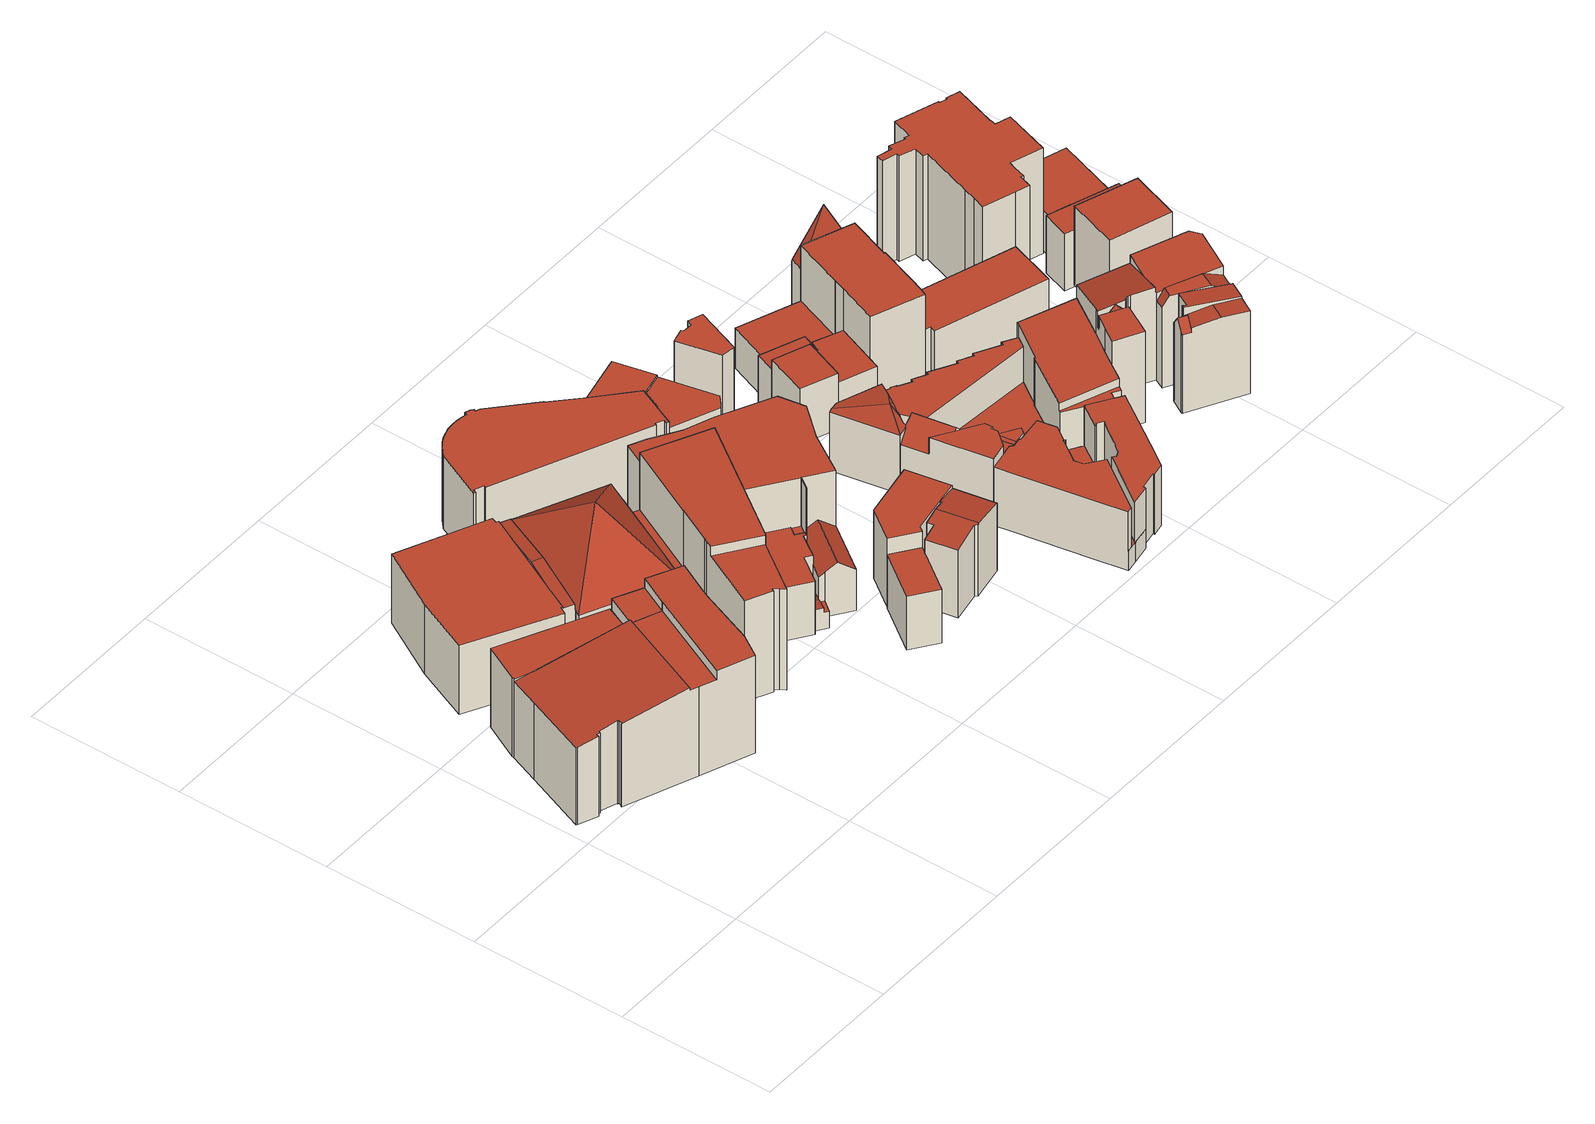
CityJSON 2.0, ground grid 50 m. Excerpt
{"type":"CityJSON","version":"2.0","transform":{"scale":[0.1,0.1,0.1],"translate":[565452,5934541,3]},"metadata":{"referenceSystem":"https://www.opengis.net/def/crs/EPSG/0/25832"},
"CityObjects":{
"building1":{"type":"Building","attributes":{"Gemeindeschluessel":"02100108","Geometrietyp2DReferenz":"3000","function":"31001_2010","roofType":"1000","measuredHeight":35,"storeysAboveGround":9},"address":[{"country":"Germany","locality":"Hamburg","thoroughfareNumber":"30","thoroughfareName":"Dammtorstraße","postcode":"20354"}],"geometry":[{"type":"Solid","lod":"2","boundaries":[[[[0,1,2,3,4,5,6,7,8,9,10,11,12,13,14,15,16,17,18]],[[19,20,21,22,23,24,1]],[[25,26,27,28,29,30,31]],[[32,33,34,35]],[[5,4,36,37]],[[4,3,38,36]],[[0,18,30,29]],[[17,16,39,40]],[[16,15,41,39]],[[15,14,42,41]],[[14,13,43,42]],[[13,12,44,43]],[[12,11,45,44]],[[11,10,46,45]],[[10,9,47,46]],[[9,8,48,47]],[[8,7,49,48]],[[7,6,50,49]],[[6,5,37,50]],[[23,22,51,52]],[[22,21,53,51]],[[20,19,34,33]],[[24,2,1]],[[54,55,26,25]],[[56,57,58,59]],[[57,60,61,58]],[[60,62,63,61]],[[58,61,63,64,40,39,41,42,43,44,45,46,47,48,49,50,37,36,38,52,51,53,65,66,67,68,69,59]],[[38,3,2,24,23,52]],[[64,31,30,18,17,40]],[[69,68,70,71]],[[59,69,71,56]],[[68,67,72,70]],[[63,62,54,25,31,64]],[[66,27,26,55,72,67]],[[65,32,35,28,27,66]],[[53,21,20,33,32,65]],[[29,28,35,34,19,1,0]],[[72,55,54,62,60,57,56,71,70]]]],"semantics":{"surfaces":[{"type":"RoofSurface"},{"type":"WallSurface"},{"type":"GroundSurface"}],"values":[[0,0,0,0,1,1,1,1,1,1,1,1,1,1,1,1,1,1,1,1,1,1,1,1,1,1,1,2,1,1,1,1,1,1,1,1,1,1,0]]}}]},
"building2":{"type":"Building","attributes":{"Gemeindeschluessel":"02100108","Geometrietyp2DReferenz":"3000","function":"31001_2090","roofType":"1000","measuredHeight":31.42,"storeysAboveGround":7},"address":[{"country":"Germany","locality":"Hamburg","thoroughfareNumber":"10","thoroughfareName":"Kleine Theaterstraße","postcode":"20354"}],"geometry":[{"type":"Solid","lod":"2","boundaries":[[[[73,74,75,76]],[[74,77,78,75]],[[77,79,80,78]],[[76,80,79,73]],[[76,75,78,80]],[[79,77,74,73]]]],"semantics":{"surfaces":[{"type":"WallSurface"},{"type":"GroundSurface"},{"type":"RoofSurface"}],"values":[[0,0,0,0,1,2]]}}]},
"building3":{"type":"Building","attributes":{"name":"Staatsoper","Gemeindeschluessel":"02100108","Geometrietyp2DReferenz":"3000","function":"31001_3030","roofType":"1000","measuredHeight":39.15,"storeysAboveGround":8},"address":[{"country":"Germany","locality":"Hamburg","thoroughfareNumber":"28","thoroughfareName":"Dammtorstraße","postcode":"20354"}],"geometry":[{"type":"Solid","lod":"2","boundaries":[[[[81,82,83,84,85,86,87,88,89,90,91]],[[92,93,90,94,95]],[[96,97,98,99]],[[100,101,102,103,104,105]],[[106,107,103,102,108,109,110,111,112]],[[113,114,91,93,92]],[[102,115,116,108]],[[117,118,119,120,121,122,123,115,102,101]],[[86,85,124,125]],[[85,84,126,124]],[[84,83,127,126]],[[83,82,128,127]],[[81,91,114]],[[89,94,90]],[[88,87,129,130]],[[87,86,125,129]],[[105,104,97,96]],[[107,106,131,132]],[[110,109,133,134]],[[123,122,135,136]],[[122,121,137,135]],[[121,120,138,137]],[[120,119,139,138]],[[119,118,140,139]],[[118,117,141,140]],[[142,143,132,131,130,129,125,124,126,127,128,134,133,144,136,135,137,138,139,140,141,145]],[[128,82,81,114,113,111,110,134]],[[131,106,112,95,94,89,88,130]],[[143,98,97,104,103,107,132]],[[133,109,108,116,144]],[[144,116,115,123,136]],[[141,117,101,100,145]],[[142,99,98,143]],[[145,100,105,96,99,142]],[[111,113,92,95,112]],[[90,93,91]]]],"semantics":{"surfaces":[{"type":"RoofSurface"},{"type":"WallSurface"},{"type":"GroundSurface"}],"values":[[0,0,0,0,0,0,0,0,1,1,1,1,1,1,1,1,1,1,1,1,1,1,1,1,1,2,1,1,1,1,1,1,1,1,1,1]]}}]},
"building4":{"type":"Building","attributes":{"Gemeindeschluessel":"02100108","Geometrietyp2DReferenz":"3000","function":"51009_1610","roofType":"1000","measuredHeight":7.94},"address":[{"country":"Germany","locality":"Hamburg","postcode":"20354"}],"geometry":[{"type":"Solid","lod":"2","boundaries":[[[[146,147,148,149]],[[147,150,151,148]],[[150,152,153,151]],[[152,154,155,153]],[[154,156,157,155]],[[158,159,160,161]],[[159,146,149,160]],[[162,158,161,163]],[[163,164,165,162]],[[164,157,156,165]],[[164,163,161,160,149,148,151,153,155,157]],[[156,154,152,150,147,146,159,158,162,165]]]],"semantics":{"surfaces":[{"type":"WallSurface"},{"type":"GroundSurface"},{"type":"RoofSurface"}],"values":[[0,0,0,0,0,0,0,0,0,0,1,2]]}}]},
"building5":{"type":"Building","attributes":{"Gemeindeschluessel":"02100108","Geometrietyp2DReferenz":"3000","function":"31001_2010","roofType":"1000","measuredHeight":39.45,"storeysAboveGround":10},"address":[{"country":"Germany","locality":"Hamburg","thoroughfareNumber":"25","thoroughfareName":"Große Theaterstraße","postcode":"20354"}],"geometry":[{"type":"Solid","lod":"2","boundaries":[[[[166,167,168,169]],[[170,171,172,173]],[[171,174,175,172]],[[174,176,177,175]],[[178,179,180,181]],[[179,182,183,180]],[[184,185,186,187]],[[188,189,190,191]],[[192,193,194,195]],[[193,196,197,194]],[[198,199,168,167]],[[200,201,202,203]],[[201,204,205,202]],[[206,207,208,209]],[[210,211,212,213]],[[211,214,215,212]],[[199,216,169,168]],[[217,218,219,220]],[[188,221,222,182,179,178,185,184,223,189]],[[182,222,224,183]],[[225,190,189,223,226,227]],[[185,178,181,177,176,186]],[[228,229,204,201,200,207,206,230,196,193,192,191,190,225,231]],[[202,205,232,220,219,233,234,235,236,237,173,172,175,177,181,180,183,224,213,212,215,238,239,195,194,197,240,209,208,203]],[[241,214,211,210,242,243]],[[218,217,244,216,199,198,227,226,245,246]],[[242,221,188,243]],[[241,238,215,214]],[[240,230,206,209]],[[231,166,169,216,244,228]],[[232,229,228,244,217,220]],[[205,204,229,232]],[[208,207,200,203]],[[225,227,198,167,166,231]],[[197,196,230,240]],[[246,233,219,218]],[[245,234,233,246]],[[239,188,191,192,195]],[[238,241,243,188,239]],[[224,222,221,242,210,213]],[[234,245,226,223,235]],[[173,237,247,170]],[[237,236,248,247]],[[235,223,184,187,248,236]],[[248,187,186,176,174,171,170,247]]]],"semantics":{"surfaces":[{"type":"RoofSurface"},{"type":"WallSurface"},{"type":"GroundSurface"}],"values":[[0,1,1,1,1,1,1,1,1,1,1,1,1,1,1,1,1,1,0,1,1,1,0,2,0,0,1,1,1,1,1,1,1,1,1,1,1,1,1,1,1,1,1,1,0]]}}]},
"building6":{"type":"Building","attributes":{"Gemeindeschluessel":"02100108","Geometrietyp2DReferenz":"3000","function":"31001_2310","roofType":"3100","measuredHeight":18.53,"storeysAboveGround":3},"address":[{"country":"Germany","locality":"Hamburg","thoroughfareNumber":"9","thoroughfareName":"Büschstraße","postcode":"20354"}],"geometry":[{"type":"Solid","lod":"2","boundaries":[[[[249,250,251,252]],[[253,254,250,249]],[[255,256,257,258]],[[249,252,257,256]],[[259,260,253,249]],[[261,262,263,264]],[[265,266,267,268,269,270,264,263,271,272]],[[262,261,273,274,260,259,275,276,277,278]],[[273,270,269,274]],[[272,271,279,280]],[[263,262,278,279,271]],[[261,264,270,273]],[[265,276,275,255,258,266]],[[272,280,277,276,265]],[[256,255,275,259,249,250,249]],[[268,254,253,260,274,269]],[[266,258,257,252,251,267]],[[267,251,250,254,268]],[[279,278,277,280]]]],"semantics":{"surfaces":[{"type":"RoofSurface"},{"type":"WallSurface"},{"type":"GroundSurface"}],"values":[[0,0,0,1,1,1,2,0,1,1,1,1,1,1,1,1,1,1,0]]}}]},
"building7":{"type":"Building","attributes":{"Gemeindeschluessel":"02100108","Geometrietyp2DReferenz":"3000","function":"31001_2010","roofType":"1000","measuredHeight":19.23,"storeysAboveGround":5},"address":[{"country":"Germany","locality":"Hamburg","thoroughfareName":"Büschstraße","postcode":"20354"}],"geometry":[{"type":"Solid","lod":"2","boundaries":[[[[281,282,283,284,285]],[[286,287,288,289,290]],[[283,282,287,286]],[[282,281,288,287]],[[281,285,289,288]],[[284,283,286,290]],[[289,285,284,290]]]],"semantics":{"surfaces":[{"type":"RoofSurface"},{"type":"GroundSurface"},{"type":"WallSurface"}],"values":[[0,1,2,2,2,2,2]]}}]},
"building8":{"type":"Building","attributes":{"Gemeindeschluessel":"02100108","Geometrietyp2DReferenz":"3000","function":"31001_2010","roofType":"1000","measuredHeight":25.98,"storeysAboveGround":8},"address":[{"country":"Germany","locality":"Hamburg","thoroughfareNumber":"31","thoroughfareName":"Große Theaterstraße","postcode":"20354"}],"geometry":[{"type":"Solid","lod":"2","boundaries":[[[[291,292,293]],[[294,295,296,297,298]],[[299,300,301,302]],[[300,303,304,301]],[[303,305,306,304]],[[305,307,308,306]],[[307,309,310,308]],[[309,311,312,310]],[[311,313,314,312]],[[313,315,316,314]],[[315,317,318,316]],[[317,319,320,318]],[[319,321,322,320]],[[321,323,324,322]],[[323,325,326,324]],[[327,328,293,292]],[[329,330,298,297]],[[331,332,333,334]],[[332,335,336,333]],[[335,337,338,336]],[[337,299,302,338]],[[296,295,339,340]],[[295,294,341,339]],[[342,343,344,345]],[[346,347,348,349]],[[347,350,351,348]],[[350,352,353,351]],[[352,354,355,353]],[[348,351,353,355,334,333,336,338,302,301,304,306,308,310,312,314,316,318,320,322,324,326,356,357,340,339,341,358,345,344,349]],[[349,344,343,346]],[[334,355,354,331]],[[345,358,359,342]],[[341,294,298,330,359,358]],[[357,360,329,297,296,340]],[[356,291,293,328,360,357]],[[326,325,327,292,291,356]],[[359,330,329,360,328,327,325,323,321,319,317,315,313,311,309,307,305,303,300,299,337,335,332,331,354,352,350,347,346,343,342]]]],"semantics":{"surfaces":[{"type":"RoofSurface"},{"type":"WallSurface"},{"type":"GroundSurface"}],"values":[[0,0,1,1,1,1,1,1,1,1,1,1,1,1,1,1,1,1,1,1,1,1,1,1,1,1,1,1,2,1,1,1,1,1,1,1,0]]}}]},
"building9":{"type":"Building","attributes":{"Gemeindeschluessel":"02100108","Geometrietyp2DReferenz":"3000","function":"31001_2010","roofType":"1000","measuredHeight":24.5,"storeysAboveGround":6},"address":[{"country":"Germany","locality":"Hamburg","thoroughfareNumber":"12","thoroughfareName":"Büschstraße","postcode":"20354"}],"geometry":[{"type":"Solid","lod":"2","boundaries":[[[[361,362,363,364,365,366]],[[367,368,369,370,371,372]],[[363,362,369,368]],[[362,361,370,369]],[[361,366,371,370]],[[365,364,367,372]],[[364,363,368,367]],[[371,366,365,372]]]],"semantics":{"surfaces":[{"type":"RoofSurface"},{"type":"GroundSurface"},{"type":"WallSurface"}],"values":[[0,1,2,2,2,2,2,2]]}}]},
"building10":{"type":"Building","attributes":{"Gemeindeschluessel":"02100108","Geometrietyp2DReferenz":"3000","function":"31001_2310","roofType":"3100","measuredHeight":25.73,"storeysAboveGround":5},"address":[{"country":"Germany","locality":"Hamburg","thoroughfareNumber":"25","thoroughfareName":"Colonnaden","postcode":"20354"}],"geometry":[{"type":"Solid","lod":"2","boundaries":[[[[373,374,375,376,377,378,379,380]],[[379,378,381,382]],[[378,377,383,381]],[[374,373,384,385]],[[373,380,386,384]],[[380,379,382,386]],[[387,388,389,390]],[[384,386,382,381,383,391,390,389,392,385]],[[392,389,388,393]],[[390,391,394,387]],[[392,393,375,374,385]],[[383,377,376,394,391]],[[394,376,375,393,388,387]]]],"semantics":{"surfaces":[{"type":"RoofSurface"},{"type":"WallSurface"},{"type":"GroundSurface"}],"values":[[0,1,1,1,1,1,1,2,1,1,1,1,0]]}}]},
"building11":{"type":"Building","attributes":{"Gemeindeschluessel":"02100108","Geometrietyp2DReferenz":"3000","function":"31001_2310","roofType":"1000","measuredHeight":24.69,"storeysAboveGround":7},"address":[{"country":"Germany","locality":"Hamburg","thoroughfareNumber":"39","thoroughfareName":"Colonnaden","postcode":"20354"}],"geometry":[{"type":"Solid","lod":"2","boundaries":[[[[395,396,397,398,399,400,401]],[[402,403,404,405,406,407,408]],[[400,399,402,408]],[[399,398,403,402]],[[398,397,404,403]],[[397,396,405,404]],[[396,395,406,405]],[[395,401,407,406]],[[401,400,408,407]]]],"semantics":{"surfaces":[{"type":"RoofSurface"},{"type":"GroundSurface"},{"type":"WallSurface"}],"values":[[0,1,2,2,2,2,2,2,2]]}}]},
"building12":{"type":"Building","attributes":{"Gemeindeschluessel":"02100108","Geometrietyp2DReferenz":"3000","function":"31001_2310","roofType":"1000","measuredHeight":24.22,"storeysAboveGround":6},"address":[{"country":"Germany","locality":"Hamburg","thoroughfareNumber":"37","thoroughfareName":"Colonnaden","postcode":"20354"}],"geometry":[{"type":"Solid","lod":"2","boundaries":[[[[409,410,411,412,413,414,415,416,417,418]],[[419,420,421,422,423,424,425,426,427,428]],[[417,416,419,428]],[[416,415,420,419]],[[415,414,421,420]],[[414,413,422,421]],[[413,412,423,422]],[[412,411,424,423]],[[411,410,425,424]],[[410,409,426,425]],[[409,418,427,426]],[[427,418,417,428]]]],"semantics":{"surfaces":[{"type":"RoofSurface"},{"type":"GroundSurface"},{"type":"WallSurface"}],"values":[[0,1,2,2,2,2,2,2,2,2,2,2]]}}]},
"building13":{"type":"Building","attributes":{"Gemeindeschluessel":"02100108","Geometrietyp2DReferenz":"3000","function":"31001_2010","roofType":"3200","measuredHeight":22.29,"storeysAboveGround":4},"address":[{"country":"Germany","locality":"Hamburg","thoroughfareNumber":"60","thoroughfareName":"Colonnaden","postcode":"20354"}],"geometry":[{"type":"Solid","lod":"2","boundaries":[[[[429,430,431,432]],[[433,434,435,436,437,430,429]],[[438,439,429,432,440]],[[441,442,429,439,443]],[[433,429,442]],[[432,431,444,445]],[[437,436,446,447]],[[436,435,448,446]],[[435,434,449,448]],[[438,440,450,451]],[[440,432,445,450]],[[441,443,452,453]],[[452,451,450,445,444,447,446,448,449,453]],[[449,434,433,442,441,453]],[[452,443,439,438,451]],[[444,431,430,437,447]]]],"semantics":{"surfaces":[{"type":"RoofSurface"},{"type":"WallSurface"},{"type":"GroundSurface"}],"values":[[0,0,0,0,0,1,1,1,1,1,1,1,2,1,1,1]]}}]},
"building14":{"type":"Building","attributes":{"Gemeindeschluessel":"02100108","Geometrietyp2DReferenz":"3000","function":"31001_2310","roofType":"3100","measuredHeight":24.41,"storeysAboveGround":4},"address":[{"country":"Germany","locality":"Hamburg","thoroughfareNumber":"50","thoroughfareName":"Colonnaden","postcode":"20354"}],"geometry":[{"type":"Solid","lod":"2","boundaries":[[[[454,455,456,457,458,459]],[[460,461,462,463,464,454,465,466,467]],[[468,469,470,471,472]],[[473,474,475,476,477]],[[478,479,480,481,482]],[[458,457,450,445]],[[465,454,459]],[[463,483,464]],[[462,461,484,485]],[[460,467,471,470]],[[486,487,488,489]],[[487,490,491,488]],[[490,492,493,491]],[[492,494,495,493]],[[494,496,497,495]],[[496,498,499,497]],[[469,468,477,476]],[[474,473,482,481]],[[480,479,500,501]],[[479,478,502,500]],[[503,504,505,506]],[[504,507,508,505]],[[507,509,510,508]],[[511,445,450,489,488,491,493,495,497,499,506,505,508,510,512,485,484,513,514,501,500,502,515]],[[515,472,471,467,466,511]],[[502,478,482,473,477,468,472,515]],[[514,475,474,481,480,501]],[[513,470,469,476,475,514]],[[512,510,509,516]],[[506,499,498,503]],[[484,461,460,470,513]],[[512,516,483,463,462,485]],[[511,466,465,459,458,445]],[[464,455,454]],[[450,457,456,486,489]],[[498,496,494,492,490,487,486,456,455,464,483,516,509,507,504,503]]]],"semantics":{"surfaces":[{"type":"RoofSurface"},{"type":"WallSurface"},{"type":"GroundSurface"}],"values":[[0,0,0,0,0,1,1,1,1,1,1,1,1,1,1,1,1,1,1,1,1,1,1,2,1,1,1,1,1,1,1,1,1,1,1,0]]}}]},
"building15":{"type":"Building","attributes":{"Gemeindeschluessel":"02100108","Geometrietyp2DReferenz":"3000","function":"31001_2310","roofType":"1000","measuredHeight":21.45,"storeysAboveGround":5},"address":[{"country":"Germany","locality":"Hamburg","thoroughfareNumber":"46","thoroughfareName":"Colonnaden","postcode":"20354"}],"geometry":[{"type":"Solid","lod":"2","boundaries":[[[[517,518,519,520,521,522,523,524,525]],[[526,527,528,529]],[[527,530,531,528]],[[530,532,533,531]],[[534,535,536,537]],[[535,538,539,536]],[[540,541,523,522]],[[541,542,524,523]],[[543,544,521,520]],[[545,546,547,548]],[[549,550,551,552]],[[550,553,554,551]],[[553,555,556,554]],[[557,543,520,519]],[[558,559,560,561]],[[559,562,563,560]],[[562,564,565,563]],[[564,566,567,565]],[[568,569,570,571]],[[572,573,574,575]],[[576,577,578,579]],[[580,581,582,583]],[[581,584,585,582]],[[518,517,586,587]],[[517,525,588,586]],[[538,589,590,539]],[[591,592,593,594]],[[592,595,596,593]],[[597,598,588,525,524,542,599,600,601,602,603]],[[604,605,567,566,606,590,589,607,608,609,610]],[[611,612,613,580,583,614,615,616,547,546]],[[555,553,550,549,617,618,619,620,621,577,576,573,572,584,581,580,613,612,611,546,545,544,543,557]],[[622,623,624,625,552,551,554,556,626,587,586,588,598,597,603,602,627,628,529,528,531,533,629,594,593,596,630,631,632,633,579,578,634],[585,635,571,570,636,561,560,563,565,567,605,604,610,609,637,638,639,640,641,642,548,547,616,615,614,583,582]],[[599,542,541,540,643,644,645,646,608,607,589,538,535,534,532,530,527,526,647,648,601,600]],[[606,566,564,562,559,558,649,569,568,575,574,650,651,652,595,592,591,537,536,539,590]],[[648,647,526,529,628,627,602,601]],[[522,521,544,545,548,642,641,640,643,540]],[[625,624,623,619,618,617,549,552]],[[579,633,632,631,651,650,574,573,576]],[[622,634,578,577,621,620,619,623]],[[585,584,572,575,568,571,635]],[[649,558,561,636,570,569]],[[651,631,630,596,595,652]],[[518,587,626,556,555,557,519]],[[534,537,591,594,629,533,532]],[[643,640,639,638,645,644]],[[637,609,608,646,645,638]]]],"semantics":{"surfaces":[{"type":"RoofSurface"},{"type":"WallSurface"},{"type":"GroundSurface"}],"values":[[0,1,1,1,1,1,1,1,1,1,1,1,1,1,1,1,1,1,1,1,1,1,1,1,1,1,1,1,1,1,1,0,2,0,0,1,1,1,1,1,1,1,1,1,1,1,1]]}}]},
"building16":{"type":"Building","attributes":{"Gemeindeschluessel":"02100108","Geometrietyp2DReferenz":"3000","function":"31001_2010","roofType":"1000","measuredHeight":25.17,"storeysAboveGround":6},"address":[{"country":"Germany","locality":"Hamburg","thoroughfareNumber":"68","thoroughfareName":"Colonnaden","postcode":"20354"}],"geometry":[{"type":"Solid","lod":"2","boundaries":[[[[653,654,655,656,657,658,659,660,661]],[[662,663,664,665,666,667,668,669,670]],[[660,659,662,670]],[[659,658,663,662]],[[658,657,664,663]],[[657,656,665,664]],[[656,655,666,665]],[[655,654,667,666]],[[654,653,668,667]],[[653,661,669,668]],[[661,660,670,669]]]],"semantics":{"surfaces":[{"type":"RoofSurface"},{"type":"GroundSurface"},{"type":"WallSurface"}],"values":[[0,1,2,2,2,2,2,2,2,2,2]]}}]},
"building17":{"type":"Building","attributes":{"Gemeindeschluessel":"02100108","Geometrietyp2DReferenz":"3000","function":"31001_1120","roofType":"1000","measuredHeight":20.01,"storeysAboveGround":4},"address":[{"country":"Germany","locality":"Hamburg","thoroughfareNumber":"43","thoroughfareName":"Fehlandtstraße","postcode":"20354"}],"geometry":[{"type":"Solid","lod":"2","boundaries":[[[[671,672,673,674]],[[675,671,674,676]],[[677,675,676,678]],[[678,673,672,677]],[[678,676,674,673]],[[672,671,675,677]]]],"semantics":{"surfaces":[{"type":"WallSurface"},{"type":"GroundSurface"},{"type":"RoofSurface"}],"values":[[0,0,0,0,1,2]]}}]},
"building18":{"type":"Building","attributes":{"Gemeindeschluessel":"02100108","Geometrietyp2DReferenz":"3000","function":"31001_2100","roofType":"1000","measuredHeight":16.62,"storeysAboveGround":4},"address":[{"country":"Germany","locality":"Hamburg","thoroughfareNumber":"41","thoroughfareName":"Fehlandtstraße","postcode":"20354"}],"geometry":[{"type":"Solid","lod":"2","boundaries":[[[[679,680,681,682]],[[683,681,680,684]],[[685,683,684,686]],[[687,688,685,686]],[[687,689,690,688]],[[689,679,682,690]],[[679,689,687,686,684,680]],[[681,683,685,688,690,682]]]],"semantics":{"surfaces":[{"type":"WallSurface"},{"type":"GroundSurface"},{"type":"RoofSurface"}],"values":[[0,0,0,0,0,0,1,2]]}}]},
"building19":{"type":"Building","attributes":{"Gemeindeschluessel":"02100108","Geometrietyp2DReferenz":"3000","function":"31001_2010","roofType":"1000","measuredHeight":19.13,"storeysAboveGround":6},"address":[{"country":"Germany","locality":"Hamburg","thoroughfareNumber":"7","thoroughfareName":"Große Theaterstraße","postcode":"20354"}],"geometry":[{"type":"Solid","lod":"2","boundaries":[[[[691,692,693,694]],[[692,695,696,693]],[[695,697,698,696]],[[699,691,694,700]],[[701,702,703,704]],[[702,705,706,703]],[[705,707,708,706]],[[707,709,710,708]],[[709,711,712,710]],[[711,713,714,712]],[[713,715,716,714]],[[715,717,718,716]],[[717,719,720,718]],[[721,722,723,724]],[[725,726,727,728]],[[729,730,731,732]],[[733,734,735,736]],[[734,737,738,735]],[[739,740,596,631]],[[740,741,742,596]],[[743,744,745,746]],[[744,747,748,745]],[[747,749,750,748]],[[751,752,753,754]],[[752,755,756,753]],[[755,757,758,756]],[[757,759,760,758]],[[759,761,762,760]],[[731,631,596,742,746,745,748,750,736,735,738,763,764,700,694,693,696,698,704,703,706,708,710,712,714,716,718,720,754,753,756,758,760,762,732]],[[738,737,723,722,725,728,765,763]],[[724,729,732,762,761,721]],[[746,742,741,743]],[[736,750,749,733]],[[631,731,730,739]],[[754,720,719,751]],[[700,764,766,699]],[[764,763,765,766]],[[698,697,727,726,701,704]],[[730,729,724,723,737,734,733,749,747,744,743,741,740,739]],[[719,717,715,713,711,709,707,705,702,701,726,725,722,721,761,759,757,755,752,751]],[[765,728,727,697,695,692,691,699,766]]]],"semantics":{"surfaces":[{"type":"WallSurface"},{"type":"GroundSurface"},{"type":"RoofSurface"}],"values":[[0,0,0,0,0,0,0,0,0,0,0,0,0,0,0,0,0,0,0,0,0,0,0,0,0,0,0,0,1,0,0,0,0,0,0,0,0,0,2,2,2]]}}]},
"building20":{"type":"Building","attributes":{"Gemeindeschluessel":"02100108","Geometrietyp2DReferenz":"3000","function":"31001_2050","roofType":"1000","measuredHeight":17.38,"storeysAboveGround":4},"address":[{"country":"Germany","locality":"Hamburg","thoroughfareNumber":"41","thoroughfareName":"Große Theaterstraße","postcode":"20354"}],"geometry":[{"type":"Solid","lod":"2","boundaries":[[[[767,768,769,770]],[[771,772,773,774]],[[775,776,770,769]],[[768,767,777,778]],[[779,780,776,775,781,772,771,782]],[[774,773,783,778,777,784,785,786]],[[786,782,771,774]],[[785,779,782,786]],[[784,780,779,785]],[[777,767,770,776,780,784]],[[783,781,775,769,768,778]],[[773,772,781,783]]]],"semantics":{"surfaces":[{"type":"RoofSurface"},{"type":"WallSurface"},{"type":"GroundSurface"}],"values":[[0,1,1,1,0,2,1,1,1,1,1,1]]}}]},
"building21":{"type":"Building","attributes":{"Gemeindeschluessel":"02100108","Geometrietyp2DReferenz":"3000","function":"31001_2010","roofType":"1000","measuredHeight":42.84,"storeysAboveGround":8},"address":[{"country":"Germany","locality":"Hamburg","thoroughfareNumber":"42","thoroughfareName":"Große Theaterstraße","postcode":"20354"}],"geometry":[{"type":"Solid","lod":"2","boundaries":[[[[787,788,789,790,791,792]],[[793,794,795,796,797]],[[798,795,794]],[[799,794,793]],[[791,790,800,801]],[[787,792,802,803]],[[792,791,801,802]],[[804,805,806,807]],[[805,808,809,806]],[[808,810,811,809]],[[810,812,813,811]],[[814,815,789,788]],[[816,817,797,796]],[[818,819,820,821]],[[822,823,824,825]],[[823,799,793,797,817,818,821,824]],[[826,827,828,816,796,795,798,829]],[[806,809,811,813,830,831,832,803,802,801,800,827,826,825,824,821,820,807]],[[810,808,805,804,819,818,817,816,828,815,814,833,834,835,812]],[[825,826,829,822]],[[835,830,813,812]],[[804,807,820,819]],[[833,832,831,834]],[[834,831,830,835]],[[832,833,814,788,787,803]],[[800,790,789,815,828,827]],[[829,798,794,799,823,822]]]],"semantics":{"surfaces":[{"type":"RoofSurface"},{"type":"WallSurface"},{"type":"GroundSurface"}],"values":[[0,0,0,0,1,1,1,1,1,1,1,1,1,1,1,1,1,2,0,1,1,1,1,1,1,1,0]]}}]},
"building22":{"type":"Building","attributes":{"Gemeindeschluessel":"02100108","Geometrietyp2DReferenz":"3000","function":"31001_1120","roofType":"1000","measuredHeight":23.75,"storeysAboveGround":5},"address":[{"country":"Germany","locality":"Hamburg","thoroughfareNumber":"1","thoroughfareName":"Große Theaterstraße","postcode":"20354"}],"geometry":[{"type":"Solid","lod":"2","boundaries":[[[[836,837,838,839]],[[837,840,841,838]],[[840,842,843,841]],[[844,845,846,847]],[[845,848,849,846]],[[848,850,851,849]],[[852,853,854,855]],[[853,856,857,854]],[[854,857,858,839,838,841,843,847,846,849,851,855]],[[851,850,859,860,852,855]],[[859,861,862,860]],[[847,843,842,844]],[[858,857,856,863]],[[858,863,862,861,836,839]],[[842,840,837,836,861,859,850,848,845,844]],[[856,853,852,860,862,863]]]],"semantics":{"surfaces":[{"type":"WallSurface"},{"type":"GroundSurface"},{"type":"RoofSurface"}],"values":[[0,0,0,0,0,0,0,0,1,0,0,0,0,0,2,2]]}}]},
"building23":{"type":"Building","attributes":{"Gemeindeschluessel":"02100108","Geometrietyp2DReferenz":"3000","function":"31001_2010","roofType":"1000","measuredHeight":17.25,"storeysAboveGround":5},"address":[{"country":"Germany","locality":"Hamburg","thoroughfareNumber":"44","thoroughfareName":"Große Theaterstraße","postcode":"20354"}],"geometry":[{"type":"Solid","lod":"2","boundaries":[[[[864,865,866,867]],[[865,868,869,866]],[[868,870,871,869]],[[870,872,873,871]],[[874,875,876,877]],[[875,878,879,876]],[[878,880,881,879]],[[880,882,883,881]],[[877,873,872,874]],[[867,883,882,864]],[[867,866,869,871,873,877,876,879,881,883]],[[882,880,878,875,874,872,870,868,865,864]]]],"semantics":{"surfaces":[{"type":"WallSurface"},{"type":"GroundSurface"},{"type":"RoofSurface"}],"values":[[0,0,0,0,0,0,0,0,0,0,1,2]]}}]},
"building24":{"type":"Building","attributes":{"Gemeindeschluessel":"02100108","Geometrietyp2DReferenz":"3000","function":"31001_2010","roofType":"3100","measuredHeight":32.41,"storeysAboveGround":5},"address":[{"country":"Germany","locality":"Hamburg","thoroughfareNumber":"15","thoroughfareName":"Neuer Jungfernstieg","postcode":"20354"}],"geometry":[{"type":"Solid","lod":"2","boundaries":[[[[884,885,886,887,888,889]],[[890,891,892,886,885]],[[893,894,895,896,897,890,884]],[[898,899,900,901,902,903]],[[904,895,894,905]],[[888,887,906,907]],[[893,884,889]],[[897,891,890]],[[901,900,908,909]],[[900,899,910,908]],[[899,898,911,910]],[[907,906,912,913,909,908,910,911,914]],[[914,905,894,893,889,888,907]],[[902,896,895,904,903]],[[911,898,903,904,905,914]],[[913,896,902,901,909]],[[912,892,891,897,896,913]],[[890,885,884]],[[906,887,886,892,912]]]],"semantics":{"surfaces":[{"type":"RoofSurface"},{"type":"WallSurface"},{"type":"GroundSurface"}],"values":[[0,0,0,0,0,1,1,1,1,1,1,2,1,1,1,1,1,1,1]]}}]},
"building25":{"type":"Building","attributes":{"Gemeindeschluessel":"02100108","Geometrietyp2DReferenz":"3000","function":"31001_2010","roofType":"1000","measuredHeight":33.99,"storeysAboveGround":5},"address":[{"country":"Germany","locality":"Hamburg","thoroughfareNumber":"1a","thoroughfareName":"Große Theaterstraße","postcode":"20354"}],"geometry":[{"type":"Solid","lod":"2","boundaries":[[[[915,916,917,918,919]],[[920,921,922,923,924]],[[925,922,921]],[[926,927,928,925,921]],[[929,926,921,920]],[[930,931,932,933,934]],[[935,936,937,938,939,940,941,942,931,943]],[[944,930,934,945]],[[946,943,944,945,947]],[[918,917,849,851]],[[916,915,924,923]],[[919,918,851,948]],[[949,950,847,846]],[[951,952,953,954]],[[952,955,956,953]],[[955,957,958,956]],[[959,960,928,927]],[[961,940,939]],[[938,962,939]],[[937,936,963,964]],[[935,943,946]],[[942,932,931]],[[947,945,934,933,965,911]],[[917,916,923,922,925,928,960,949,846,849]],[[965,966,954,953,956,958,967,948,851,849,846,847,964,963,911]],[[967,929,920,924,915,919,948]],[[958,957,959,927,926,929,967]],[[938,937,964,847,950,962]],[[954,966,941,940,961,951]],[[931,930,944,943]],[[963,936,935,946,947,911]],[[965,933,932,942,941,966]],[[961,939,962,950,949,960,959,957,955,952,951]]]],"semantics":{"surfaces":[{"type":"RoofSurface"},{"type":"WallSurface"},{"type":"GroundSurface"}],"values":[[0,0,0,0,0,0,0,0,0,1,1,1,1,1,1,1,1,1,1,1,1,1,1,1,2,1,1,1,1,1,1,1,0]]}}]},
"building26":{"type":"Building","attributes":{"Gemeindeschluessel":"02100108","Geometrietyp2DReferenz":"3000","function":"31001_2010","roofType":"1000","measuredHeight":37.66,"storeysAboveGround":11},"address":[{"country":"Germany","locality":"Hamburg","thoroughfareNumber":"18","thoroughfareName":"Neuer Jungfernstieg","postcode":"20354"}],"geometry":[{"type":"Solid","lod":"2","boundaries":[[[[968,969,970,971,972,973,974,975,976,977,978,979,980,981,982,983,984,985,986,987,988,989,990,991,992,993,994,995,996,997,998,999,1000]],[[1001,1002,1003,1004,1005,1006,1007,1008,1009,1010,1011,1012,1013,1014,1015,1016,1017,1018,1019,1020,1021,1022,1023,1024,1025,1026,1027,1028,1029,1030,1031,1032,1033]],[[1031,968,1000,1032]],[[1030,969,968,1031]],[[1029,970,969,1030]],[[1028,971,970,1029]],[[1027,972,971,1028]],[[1026,973,972,1027]],[[1025,974,973,1026]],[[1024,975,974,1025]],[[1023,976,975,1024]],[[1022,977,976,1023]],[[1021,978,977,1022]],[[1020,979,978,1021]],[[1019,980,979,1020]],[[1018,981,980,1019]],[[1017,982,981,1018]],[[1016,983,982,1017]],[[1015,984,983,1016]],[[1014,985,984,1015]],[[1013,986,985,1014]],[[1012,987,986,1013]],[[1011,988,987,1012]],[[1010,989,988,1011]],[[1009,990,989,1010]],[[1008,991,990,1009]],[[1007,992,991,1008]],[[1006,993,992,1007]],[[1005,994,993,1006]],[[1004,995,994,1005]],[[1003,996,995,1004]],[[1002,997,996,1003]],[[1001,998,997,1002]],[[1033,999,998,1001]],[[1032,1000,999,1033]]]],"semantics":{"surfaces":[{"type":"GroundSurface"},{"type":"RoofSurface"},{"type":"WallSurface"}],"values":[[0,1,2,2,2,2,2,2,2,2,2,2,2,2,2,2,2,2,2,2,2,2,2,2,2,2,2,2,2,2,2,2,2,2,2]]}}]},
"building27":{"type":"Building","attributes":{"Gemeindeschluessel":"02100108","Geometrietyp2DReferenz":"3000","function":"31001_2010","roofType":"1000","measuredHeight":28.36,"storeysAboveGround":6},"address":[{"country":"Germany","locality":"Hamburg","thoroughfareNumber":"50","thoroughfareName":"Große Theaterstraße","postcode":"20354"}],"geometry":[{"type":"Solid","lod":"2","boundaries":[[[[1034,1035,1036,1037]],[[1035,1038,1039,1036]],[[1038,1040,1041,1039]],[[1037,1041,1040,1034]],[[1037,1036,1039,1041]],[[1040,1038,1035,1034]]]],"semantics":{"surfaces":[{"type":"WallSurface"},{"type":"GroundSurface"},{"type":"RoofSurface"}],"values":[[0,0,0,0,1,2]]}}]},
"building28":{"type":"Building","attributes":{"Gemeindeschluessel":"02100108","Geometrietyp2DReferenz":"3000","function":"31001_2010","roofType":"1000","measuredHeight":20.6,"storeysAboveGround":5},"address":[{"country":"Germany","locality":"Hamburg","thoroughfareNumber":"17a","thoroughfareName":"Neuer Jungfernstieg","postcode":"20354"}],"geometry":[{"type":"Solid","lod":"2","boundaries":[[[[1042,1043,1044,1045]],[[1046,1047,1048,1049]],[[1044,1043,1048,1047]],[[1042,1045,1046,1049]],[[1046,1045,1044,1047]],[[1048,1043,1042,1049]]]],"semantics":{"surfaces":[{"type":"RoofSurface"},{"type":"GroundSurface"},{"type":"WallSurface"}],"values":[[0,1,2,2,2,2]]}}]},
"building29":{"type":"Building","attributes":{"Gemeindeschluessel":"02100108","Geometrietyp2DReferenz":"3000","function":"31001_3210","roofType":"1000","measuredHeight":14.34,"storeysAboveGround":3},"address":[{"country":"Germany","locality":"Hamburg","thoroughfareNumber":"19","thoroughfareName":"Neuer Jungfernstieg","postcode":"20354"}],"geometry":[{"type":"Solid","lod":"2","boundaries":[[[[1050,1051,1052,1053]],[[1054,1055,1056,1057]],[[1055,1058,1059,1056]],[[1060,1061,1062,1063]],[[1061,1064,1065,1062]],[[1064,1054,1057,1065]],[[1058,1055,1054,1064,1061,1060,1066,1067,1051,1050,1068]],[[1062,1065,1057,1056,1059,1069,1053,1052,1070,1071,1063]],[[1071,1066,1060,1063]],[[1059,1058,1068,1069]],[[1069,1068,1050,1053]],[[1070,1067,1066,1071]],[[1052,1051,1067,1070]]]],"semantics":{"surfaces":[{"type":"WallSurface"},{"type":"RoofSurface"},{"type":"GroundSurface"}],"values":[[0,0,0,0,0,0,1,2,0,0,0,0,0]]}}]}
},
"vertices":[
[458,708,371],[165,821,325],[118,839,318],[82,745,318],[6,545,319],[4,542,319],[8,540,319],[69,516,329],[70,519,329],[72,525,329],[82,521,330],[85,529,330],[140,508,339],[140,507,339],[144,506,340],[139,491,340],[137,492,340],[137,490,340],[337,413,371],[458,708,325],[501,811,325],[180,967,325],[121,848,325],[120,843,325],[118,839,325],[415,383,361],[548,669,361],[459,705,361],[460,708,361],[458,708,361],[337,413,361],[363,403,361],[507,808,317],[501,811,317],[458,708,317],[460,708,317],[6,545,43],[4,542,43],[82,745,43],[137,492,43],[137,490,43],[139,491,43],[144,506,43],[140,507,43],[140,508,43],[85,529,43],[82,521,43],[72,525,43],[70,519,43],[69,516,43],[8,540,43],[121,848,43],[120,843,43],[180,967,43],[415,383,393],[548,669,393],[656,620,393],[643,592,393],[643,592,43],[656,620,43],[573,410,393],[573,410,43],[529,339,393],[529,339,43],[363,403,43],[507,808,43],[459,705,43],[549,669,43],[595,765,43],[702,713,43],[595,765,393],[702,713,393],[549,669,393],
[507,808,360],[595,765,360],[595,765,46],[507,808,46],[549,669,360],[549,669,46],[459,705,360],[459,705,46],
[641,1294,281],[633,1298,281],[640,1315,281],[360,1441,281],[250,1245,281],[177,1071,281],[453,926,281],[465,949,281],[470,946,281],[500,1008,281],[608,1227,281],[587,1102,292],[554,1117,292],[470,946,275],[503,930,275],[752,789,163],[493,908,163],[492,905,163],[748,781,163],[758,803,266],[776,794,265],[731,1037,426],[493,909,255],[493,908,254],[752,789,254],[504,930,255],[503,928,255],[682,1293,256],[681,1294,254],[673,1278,255],[673,1278,254],[503,930,254],[673,1278,275],[641,1294,274],[965,1164,257],[962,1165,257],[783,790,257],[819,864,257],[820,866,257],[822,865,255],[935,1097,255],[937,1101,255],[967,1163,254],[250,1245,34],[177,1071,34],[360,1441,34],[640,1315,34],[633,1298,34],[453,926,34],[465,949,34],[504,930,34],[503,928,34],[681,1294,34],[673,1278,34],[937,1101,34],[967,1163,34],[935,1097,34],[822,865,34],[820,866,34],[819,864,34],[783,790,34],[748,781,34],[492,905,34],[962,1165,34],[758,803,34],
[586,654,121],[632,748,121],[632,748,41],[586,654,41],[667,820,121],[667,820,41],[748,781,121],[748,781,41],[758,803,121],[758,803,41],[783,790,121],[783,790,41],[741,588,121],[660,625,121],[660,625,41],[741,588,41],[830,770,121],[830,770,41],[785,795,41],[785,795,121],
[1191,692,202],[1167,709,202],[1149,684,202],[1173,667,202],[798,464,375],[786,480,375],[786,480,14],[798,464,14],[782,471,375],[782,471,14],[703,509,375],[703,509,14],[802,713,408],[804,716,408],[804,716,14],[802,713,14],[809,726,408],[809,726,14],[918,604,408],[792,692,408],[792,692,375],[918,604,375],[979,1076,408],[1181,978,408],[1181,978,375],[979,1076,375],[1011,1141,375],[1063,1116,375],[1063,1116,14],[1011,1141,14],[1156,1060,375],[1156,1060,14],[1167,709,205],[1149,684,205],[1349,763,375],[1271,636,375],[1271,636,14],[1349,763,14],[1192,692,375],[1192,692,14],[1415,944,375],[1430,859,375],[1430,859,14],[1415,944,14],[819,864,202],[820,866,202],[820,866,14],[819,864,14],[822,865,202],[822,865,14],[1173,667,205],[1159,661,205],[1113,592,205],[1113,592,14],[1159,661,14],[864,841,408],[865,841,408],[919,604,408],[865,841,14],[1050,792,375],[919,604,205],[1050,792,205],[1166,656,375],[1167,655,375],[1245,1027,375],[1191,692,375],[1167,655,14],[1092,607,14],[1033,524,14],[919,604,14],[898,575,14],[809,448,14],[935,1097,14],[979,1076,14],[1245,1027,14],[935,1097,202],[864,841,202],[979,1076,202],[1166,656,205],[1033,524,205],[1092,607,205],[809,448,375],[898,575,375],
[1079,546,96],[1059,561,96],[1033,524,102],[1054,510,102],[1112,593,87],[1092,607,87],[1092,537,87],[1079,546,87],[1054,510,87],[1066,501,87],[1079,546,175],[1112,593,175],[1167,655,182],[1192,692,181],[1192,692,28],[1167,655,28],[1093,538,28],[1066,501,28],[1033,524,28],[1092,607,28],[1113,592,28],[1159,661,28],[1271,636,28],[1165,486,28],[1159,661,174],[1113,592,176],[1092,537,187],[1093,538,187],[1123,516,214],[1229,666,214],[1271,636,176],[1165,486,176],
[1322,383,200],[1243,440,200],[1139,294,200],[1219,238,200],[1309,364,200],[1139,294,8],[1243,440,8],[1322,383,8],[1309,364,8],[1219,238,8],
[951,1618,86],[942,1621,86],[949,1614,86],[1099,1509,86],[1114,1550,86],[1112,1550,86],[961,1603,86],[1089,1485,86],[679,1407,293],[749,1565,293],[749,1565,33],[679,1407,33],[751,1564,293],[751,1564,33],[763,1578,293],[763,1578,33],[777,1590,293],[777,1590,33],[792,1601,293],[792,1601,33],[809,1610,293],[809,1610,33],[827,1617,293],[827,1617,33],[846,1622,293],[846,1622,33],[865,1624,293],[865,1624,33],[884,1624,293],[884,1624,33],[903,1622,293],[903,1622,33],[921,1618,293],[921,1618,33],[925,1627,293],[925,1627,33],[942,1621,293],[949,1614,293],[961,1603,293],[1089,1485,293],[718,1397,293],[720,1403,293],[720,1403,33],[718,1397,33],[690,1417,293],[690,1417,33],[685,1405,293],[685,1405,33],[1114,1550,33],[1112,1550,33],[1099,1509,33],[1166,1410,293],[1287,1300,293],[1287,1300,33],[1166,1410,33],[1228,1167,293],[1221,1170,293],[1221,1170,33],[1228,1167,33],[1226,1182,293],[1226,1182,33],[1200,1193,293],[1200,1193,33],[1197,1187,293],[1197,1187,33],[951,1618,33],[947,1608,33],[1088,1484,33],[1088,1484,293],[947,1608,293],
[1492,574,257],[1313,540,257],[1243,440,257],[1322,383,257],[1333,398,257],[1519,433,257],[1322,383,12],[1243,440,12],[1313,540,12],[1492,574,12],[1519,433,12],[1333,398,12],
[1423,284,261],[1432,278,262],[1437,279,263],[1412,406,263],[1360,396,256],[1364,375,256],[1309,364,248],[1328,266,248],[1364,375,6],[1309,364,6],[1360,396,6],[1423,284,6],[1432,278,6],[1328,266,6],[1447,420,258],[1519,433,248],[1519,433,6],[1447,420,6],[1448,413,6],[1544,300,6],[1544,300,248],[1448,413,258],
[1303,1303,278],[1372,1319,278],[1372,1320,278],[1373,1321,278],[1343,1450,278],[1166,1410,278],[1287,1300,278],[1343,1450,32],[1373,1321,32],[1372,1320,32],[1372,1319,32],[1303,1303,32],[1287,1300,32],[1166,1410,32],
[1388,1116,272],[1414,1139,272],[1374,1318,272],[1372,1318,272],[1372,1319,272],[1303,1303,272],[1278,1245,272],[1263,1244,272],[1228,1167,272],[1377,1107,272],[1263,1244,29],[1278,1245,29],[1303,1303,29],[1372,1319,29],[1372,1318,29],[1374,1318,29],[1414,1139,29],[1388,1116,29],[1377,1107,29],[1228,1167,29],
[1688,774,247],[1589,894,236],[1576,892,234],[1616,683,234],[1724,809,241],[1749,846,234],[1751,849,234],[1624,896,234],[1616,899,234],[1659,706,236],[1671,725,239],[1658,691,234],[1678,741,242],[1698,771,247],[1680,739,242],[1576,892,24],[1616,683,24],[1624,896,24],[1616,899,24],[1751,849,24],[1749,846,24],[1658,691,24],[1659,706,24],[1680,739,24],[1678,741,24],
[1694,561,260],[1702,556,269],[1677,690,269],[1658,691,248],[1616,683,201],[1633,599,201],[1766,468,260],[1764,488,260],[1772,489,260],[1769,515,260],[1711,551,260],[1633,599,260],[1669,408,260],[1728,420,260],[1788,431,216],[1778,483,216],[1766,468,216],[1728,420,216],[1763,426,216],[1803,434,216],[1790,499,216],[1778,484,207],[1778,483,207],[1788,431,207],[1846,442,211],[1859,460,211],[1792,501,211],[1790,499,211],[1803,434,211],[1769,515,203],[1764,488,24],[1772,489,24],[1680,690,265],[1709,682,235],[1709,682,24],[1680,690,24],[1716,693,224],[1716,693,24],[1737,679,204],[1737,679,24],[1730,668,214],[1730,668,24],[1737,635,213],[1737,635,24],[1748,637,201],[1748,637,24],[1859,460,24],[1792,501,24],[1846,442,24],[1758,590,199],[1770,593,186],[1770,593,24],[1758,590,24],[1776,571,184],[1776,571,24],[1779,551,185],[1779,551,24],[1669,408,24],[1765,546,24],[1766,468,24],[1778,484,24],[1763,426,24],[1765,546,201],
[1786,16,91],[1844,27,91],[1845,27,91],[1783,17,91],[1890,178,91],[1880,186,91],[1764,14,91],[1745,10,91],[1746,9,91],[1763,426,231],[1771,418,231],[1771,418,22],[1763,426,22],[1798,423,231],[1798,423,22],[1808,419,231],[1808,419,22],[1891,431,231],[1902,371,231],[1902,371,91],[1891,431,91],[1871,325,231],[1871,325,91],[1880,186,231],[1764,14,231],[1745,10,231],[1783,17,236],[1890,178,236],[1902,170,236],[1919,178,236],[1919,178,22],[1902,170,22],[1944,51,236],[1904,43,236],[1904,43,22],[1944,51,22],[1904,48,236],[1904,48,22],[1848,37,236],[1848,37,22],[1845,27,236],[1957,305,91],[1944,315,91],[1944,315,22],[1957,305,22],[1934,300,91],[1934,300,22],[1926,296,91],[1926,296,22],[1917,297,91],[1917,297,22],[1960,291,91],[1955,298,91],[1955,298,22],[1960,291,22],[1964,290,236],[2012,364,236],[2012,364,91],[1964,290,91],[2086,317,236],[2110,302,236],[2110,302,22],[2086,317,22],[1992,281,236],[1974,294,236],[1974,294,22],[1992,281,22],[1968,289,236],[1968,289,22],[1786,16,22],[1844,27,22],[1746,9,22],[1875,322,231],[1875,322,91],[1898,432,91],[1906,382,91],[1906,382,22],[1898,432,22],[1931,415,91],[1931,415,22],[1726,109,22],[1745,10,22],[1726,109,231],[1679,358,231],[1669,408,231],[1669,408,22],[1679,358,22],[1875,322,22],[1916,298,22],[1916,298,91],[1871,324,231],[1869,325,231],[1869,325,22],[1871,324,22],[1921,182,236],[1935,201,236],[1976,258,236],[1976,258,22],[1935,201,22],[1921,182,22],[1947,56,236],[1959,73,236],[1983,108,236],[1996,128,236],[2050,211,236],[1996,128,22],[1983,108,22],[1959,73,22],[1947,56,22],[1845,27,22],[1709,416,22],[1723,419,22],[1891,431,22],[1932,415,22],[1953,401,22],[2003,370,22],[2012,364,22],[2050,211,22],[1964,290,22],[1956,300,22],[1822,254,22],[1821,254,22],[1822,251,22],[1827,224,22],[1880,186,22],[1890,178,22],[1827,224,231],[1822,251,231],[1821,254,231],[1822,254,231],[1723,419,231],[1709,416,231],[1956,300,91],[2003,370,91],[1953,401,91],[1932,415,91],
[1586,1223,280],[1641,1371,280],[1595,1387,280],[1587,1369,280],[1556,1371,280],[1554,1378,280],[1550,1377,280],[1509,1367,280],[1541,1226,280],[1550,1377,28],[1554,1378,28],[1556,1371,28],[1587,1369,28],[1595,1387,28],[1641,1371,28],[1586,1223,28],[1541,1226,28],[1509,1367,28],
[1608,1018,225],[1657,1150,225],[1657,1150,25],[1608,1018,25],[1722,975,225],[1722,975,25],[1771,1107,225],[1771,1107,25],
[1680,1213,24],[1657,1150,24],[1657,1150,190],[1680,1213,190],[1771,1107,190],[1771,1107,24],[1794,1098,190],[1794,1098,24],[1818,1161,24],[1818,1161,190],[1713,1201,24],[1713,1201,190],
[1658,691,87],[1659,706,87],[1659,706,22],[1658,691,22],[1680,739,87],[1680,739,22],[1678,741,87],[1678,741,22],[1680,690,87],[1680,690,22],[1749,846,213],[1770,835,213],[1770,835,22],[1749,846,22],[1773,838,213],[1773,838,22],[1790,829,213],[1790,829,22],[1788,826,213],[1788,826,22],[1828,804,213],[1828,804,22],[1833,813,213],[1833,813,22],[1878,789,213],[1878,789,22],[1882,797,213],[1882,797,22],[1962,753,213],[1962,753,22],[2121,654,213],[1727,685,213],[1727,685,87],[2121,654,87],[1725,687,213],[1696,768,213],[1696,768,87],[1725,687,87],[2065,571,87],[2063,572,87],[2063,572,22],[2065,571,22],[1759,640,87],[1752,669,87],[1752,669,22],[1759,640,22],[1737,679,87],[1737,679,22],[1953,401,87],[1931,415,87],[1912,428,87],[1912,428,22],[1792,501,87],[1780,540,87],[1780,540,22],[1792,501,22],[1779,551,87],[1779,551,22],[1782,591,87],[1782,591,22],[1967,762,213],[2013,737,213],[2013,737,22],[1967,762,22],[2017,746,213],[2017,746,22],[2095,703,213],[2095,703,22],[2100,713,213],[2100,713,22],[2144,688,213],[2144,688,22],[1716,693,22],[1709,682,22],[1716,693,87],[1709,682,87],
[1853,1149,54],[1818,1161,54],[1806,1131,54],[1841,1118,54],[1722,975,192],[1771,1107,192],[1771,1107,18],[1722,975,18],[1806,1131,192],[1841,1118,192],[1853,1149,18],[1818,1161,18],[1898,1093,192],[1841,1116,192],[1794,1098,192],[1837,931,192],[1794,1098,18],[1841,1116,18],[1898,1093,18],[1837,931,18],
[1853,1149,143],[1909,1128,143],[1967,1289,143],[1773,1362,143],[1713,1201,143],[1818,1161,143],[2128,1232,258],[2058,1282,429],[1970,1290,253],[1969,1289,248],[2128,1230,248],[1986,1333,255],[2143,1274,258],[1773,1362,0],[1713,1201,0],[1818,1161,0],[1853,1149,0],[2073,1065,342],[2057,1020,342],[2057,1020,0],[2073,1065,0],[2040,972,342],[2040,972,0],[2022,924,342],[2022,924,0],[2014,904,342],[2014,904,0],[1909,1128,342],[1967,1289,342],[1969,1289,342],[2128,1230,342],[2079,1093,342],[2082,1092,342],[2082,1092,0],[2079,1093,0],[2102,1297,203],[2146,1282,186],[2146,1282,0],[2102,1297,0],[1986,1334,0],[1969,1288,0],[1969,1288,342],[1986,1334,246],[1850,965,0],[1898,1093,0],[1910,1128,0],[1910,1128,342],[1898,1093,342],[1850,965,342],
[2063,572,258],[2065,571,258],[2065,571,20],[2063,572,20],[2144,688,258],[2144,688,20],[2149,697,258],[2149,697,20],[2324,630,258],[2242,502,258],[2242,502,20],[2324,630,20],[2195,433,258],[2195,433,20],[2165,387,258],[2165,387,20],[2125,325,231],[2101,341,231],[2101,341,20],[2125,325,20],[2086,317,231],[2086,317,20],[1953,401,20],[2135,340,258],[2135,340,231],[1957,407,258],[1957,407,231],[1953,401,231],
[2040,972,193],[2057,1020,193],[2057,1020,20],[2040,972,20],[2073,1065,193],[2073,1065,20],[2100,1056,193],[2100,1056,20],[2097,1046,193],[2097,1046,20],[2449,932,193],[2399,781,193],[2399,781,20],[2449,932,20],[2046,896,193],[2046,896,20],[2052,914,193],[2052,914,20],[2022,924,193],[2022,924,20],
[2370,280,315],[2378,295,340],[2353,309,340],[2342,289,307],[2340,285,300],[2365,271,300],[2386,310,315],[2391,320,300],[2367,333,300],[2365,271,315],[2441,230,323],[2467,279,323],[2392,320,315],[2391,320,315],[2570,290,321],[2432,366,342],[2407,320,342],[2396,327,344],[2392,320,344],[2543,239,321],[2543,239,315],[2516,189,315],[2342,289,20],[2340,285,20],[2407,320,20],[2396,327,20],[2432,366,20],[2570,290,20],[2367,333,20],[2392,320,20],[2516,189,20],
[2303,437,346],[2226,479,346],[2195,433,346],[2165,387,346],[2250,340,346],[2305,439,318],[2277,461,360],[2226,479,298],[2226,479,296],[2303,437,296],[2231,486,298],[2312,452,319],[2314,455,296],[2231,486,296],[2311,450,319],[2427,411,341],[2422,413,334],[2404,420,305],[2389,390,308],[2409,379,341],[2600,345,334],[2668,469,334],[2655,504,334],[2482,570,334],[2434,481,334],[2403,424,334],[2405,422,334],[2404,420,334],[2545,366,334],[2540,368,336],[2515,321,336],[2600,345,302],[2570,290,302],[2250,340,20],[2242,502,347],[2324,630,306],[2339,459,349],[2331,462,349],[2331,462,20],[2339,459,20],[2323,461,350],[2323,461,20],[2316,457,352],[2316,457,20],[2314,455,353],[2231,486,353],[2403,424,352],[2482,570,306],[2668,469,20],[2655,504,20],[2389,390,20],[2405,422,20],[2311,450,20],
[2636,1308,11],[2638,1313,11],[2681,1299,11],[2637,1163,11],[2639,1162,11],[2634,1144,11],[2682,1129,11],[2635,982,11],[2533,1015,11],[2527,996,11],[2514,955,11],[2506,958,11],[2493,918,11],[2449,932,11],[2347,965,11],[2360,1004,11],[2373,1044,11],[2428,1214,11],[2414,1218,11],[2425,1252,11],[2374,1269,11],[2377,1279,11],[2331,1292,11],[2338,1315,11],[2385,1302,11],[2390,1316,11],[2440,1298,11],[2442,1304,11],[2457,1299,11],[2478,1364,11],[2614,1320,11],[2612,1316,11],[2627,1311,11],[2614,1320,388],[2478,1364,388],[2457,1299,388],[2442,1304,388],[2440,1298,388],[2390,1316,388],[2385,1302,388],[2338,1315,388],[2331,1292,388],[2377,1279,388],[2374,1269,388],[2425,1252,388],[2414,1218,388],[2428,1214,388],[2373,1044,388],[2360,1004,388],[2347,965,388],[2449,932,388],[2493,918,388],[2506,958,388],[2514,955,388],[2527,996,388],[2533,1015,388],[2635,982,388],[2682,1129,388],[2634,1144,388],[2639,1162,388],[2637,1163,388],[2681,1299,388],[2638,1313,388],[2636,1308,388],[2627,1311,388],[2612,1316,388],
[2575,830,305],[2768,764,305],[2768,764,21],[2575,830,21],[2716,607,305],[2716,607,21],[2522,670,305],[2522,670,21],
[2795,848,221],[2573,924,221],[2545,840,221],[2768,764,221],[2768,764,15],[2545,840,15],[2573,924,15],[2795,848,15],
[2628,961,165],[2635,982,165],[2635,982,22],[2628,961,22],[2681,887,165],[2686,902,165],[2686,902,22],[2681,887,22],[2695,929,165],[2695,929,22],[2809,889,165],[2801,864,165],[2801,864,22],[2809,889,22],[2795,848,165],[2795,848,22],[2874,1087,165],[2688,1146,165],[2698,939,165],[2698,939,22],[2688,1146,22],[2874,1087,22]
]}
